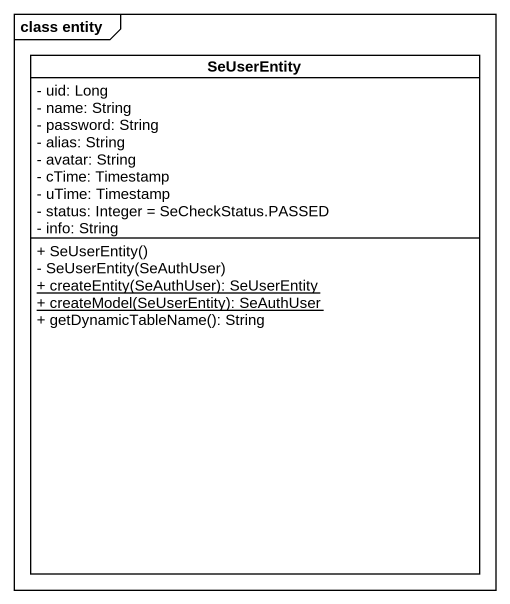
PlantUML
@startuml
mainframe class entity
hide circle
hide empty members
skinparam classAttributeIconSize 0
class SeUserEntity {
  - uid: Long
  - name: String
  - password: String
  - alias: String
  - avatar: String
  - cTime: Timestamp
  - uTime: Timestamp
  - status: Integer = SeCheckStatus.PASSED
  - info: String
  + SeUserEntity()
  - SeUserEntity(SeAuthUser)
  {static} + createEntity(SeAuthUser): SeUserEntity
  {static} + createModel(SeUserEntity): SeAuthUser
  + getDynamicTableName(): String
}
@enduml
